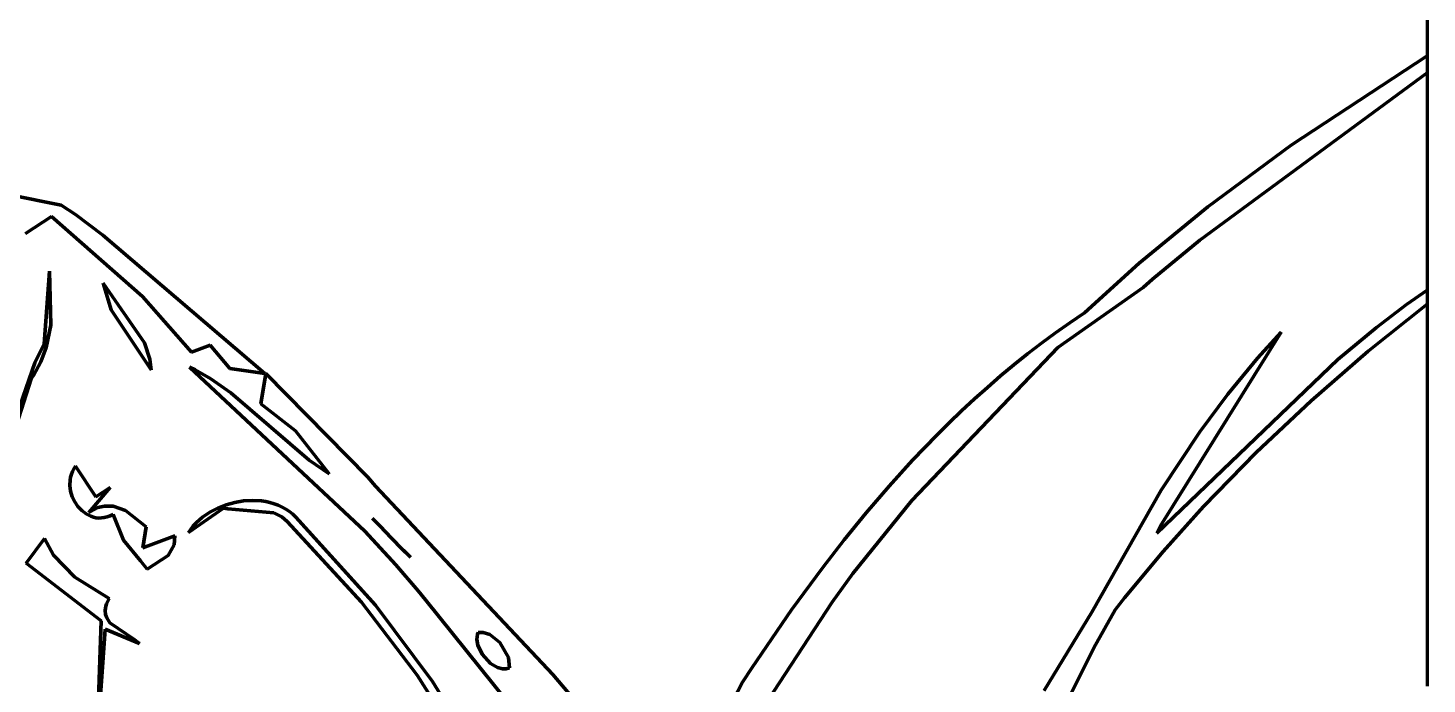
# Model space of a CAD drawing. Header units: millimetres. Extents: x 0 to 10.4, y 0 to 8.2.
# Drawn here: x 8.802 to 10.417, y 5.941 to 6.698 of the extents above; entities that cross this region are included whole.
import ezdxf

# ---------------------------------------------------------------- set-up
doc = ezdxf.new("R2010")
doc.units = ezdxf.units.MM
for name, color, linetype, lineweight in [('color#000000ff', 7, 'CONTINUOUS', 100), ('color#929292ff', 7, 'CONTINUOUS', 100), ('color#ffffffff', 7, 'CONTINUOUS', 100)]:
    doc.layers.add(name, color=color, linetype=linetype, lineweight=lineweight)

msp = doc.modelspace()

# ---------------------------------------------------------------- linework, layer by layer
at = {"layer": 'color#000000ff'}
for p, q in [((10.2597, 6.5628), (10.4167, 6.6661)), ((10.4167, 6.6661), (10.4167, 6.6463)), ((10.4167, 6.6463), (10.1544, 6.4533)), ((10.1638, 6.4916), (10.2597, 6.5628)), ((8.7812, 6.5057), (8.8406, 6.4936)), ((8.8406, 6.4936), (8.8571, 6.483)), ((10.0846, 6.4266), (10.1638, 6.4916)), ((8.8292, 6.4807), (8.7991, 6.461)), ((8.9342, 6.3883), (8.8292, 6.4807)), ((8.8571, 6.483), (8.8884, 6.4592)), ((8.8884, 6.4592), (9.0754, 6.2993)), ((10.1544, 6.4533), (10.0999, 6.4081)), ((10.0212, 6.3694), (10.0846, 6.4266)), ((8.8208, 6.3335), (8.8269, 6.4174)), ((8.8269, 6.4174), (8.8286, 6.3551)), ((10.0892, 6.3987), (9.9907, 6.3293)), ((10.0999, 6.4081), (10.0892, 6.3987)), ((10.3929, 6.3789), (10.4167, 6.3957)), ((10.4167, 6.3957), (10.4167, 6.3793)), ((8.9907, 6.324), (8.9342, 6.3883)), ((10.4167, 6.3793), (10.3486, 6.325)), ((10.3583, 6.3526), (10.3929, 6.3789)), ((10.0044, 6.358), (10.0212, 6.3694)), ((8.8286, 6.3551), (8.8233, 6.3292)), ((9.9717, 6.3344), (9.9879, 6.3464)), ((9.9879, 6.3464), (10.0044, 6.358)), ((10.2483, 6.3471), (10.1092, 6.1235)), ((10.2211, 6.3172), (10.2483, 6.3471)), ((10.3138, 6.3156), (10.3583, 6.3526)), ((8.81, 6.3116), (8.8208, 6.3335)), ((8.8233, 6.3292), (8.8171, 6.3127)), ((9.0123, 6.3319), (8.9907, 6.324)), ((9.0352, 6.3051), (9.0123, 6.3319)), ((9.9907, 6.3293), (9.822, 6.1529)), ((9.9557, 6.3221), (9.9717, 6.3344)), ((9.94, 6.3095), (9.9557, 6.3221)), ((10.1047, 6.1152), (10.3138, 6.3156)), ((10.1868, 6.2755), (10.2211, 6.3172)), ((10.3486, 6.325), (10.2828, 6.2679)), ((8.7409, 6.1127), (8.81, 6.3116)), ((8.8085, 6.297), (8.8059, 6.2932)), ((8.8171, 6.3127), (8.8085, 6.297)), ((9.1909, 6.1173), (8.9887, 6.3067)), ((8.9887, 6.3067), (8.995, 6.3036)), ((8.995, 6.3036), (9.0133, 6.2931)), ((9.0754, 6.2993), (9.0352, 6.3051)), ((9.0708, 6.2645), (9.0767, 6.2994)), ((9.0767, 6.2994), (9.1944, 6.1796)), ((9.9245, 6.2966), (9.94, 6.3095)), ((8.8059, 6.2932), (8.7592, 6.1479)), ((9.0133, 6.2931), (9.0361, 6.2769)), ((9.8943, 6.27), (9.9093, 6.2834)), ((9.9093, 6.2834), (9.9245, 6.2966)), ((9.0361, 6.2769), (9.1267, 6.1994)), ((9.111, 6.2333), (9.0708, 6.2645)), ((9.8796, 6.2563), (9.8943, 6.27)), ((10.1546, 6.2322), (10.1868, 6.2755)), ((10.2828, 6.2679), (10.2195, 6.2081)), ((9.8651, 6.2424), (9.8796, 6.2563)), ((9.1499, 6.1837), (9.111, 6.2333)), ((9.8508, 6.2282), (9.8651, 6.2424)), ((10.1097, 6.1648), (10.1546, 6.2322)), ((9.8229, 6.1992), (9.8508, 6.2282)), ((10.2195, 6.2081), (10.1588, 6.1457)), ((8.8522, 6.1831), (8.8534, 6.1862)), ((8.8534, 6.1862), (8.8549, 6.1893)), ((8.8549, 6.1893), (8.8568, 6.1923)), ((8.8568, 6.1923), (8.8804, 6.1572)), ((9.1267, 6.1994), (9.1499, 6.1837)), ((9.7958, 6.1693), (9.8229, 6.1992)), ((8.8505, 6.17), (8.8507, 6.1766)), ((8.8513, 6.1634), (8.8505, 6.17)), ((8.8507, 6.1766), (8.8513, 6.1798)), ((8.8513, 6.1798), (8.8522, 6.1831)), ((8.8969, 6.1677), (8.8724, 6.1389)), ((8.8804, 6.1572), (8.8969, 6.1677)), ((9.1944, 6.1796), (9.2032, 6.1692)), ((9.2032, 6.1692), (9.4077, 5.952)), ((9.7695, 6.1387), (9.7958, 6.1693)), ((8.8532, 6.1571), (8.8513, 6.1634)), ((8.8561, 6.1512), (8.8532, 6.1571)), ((9.0408, 6.1506), (9.051, 6.1523)), ((9.051, 6.1523), (9.0613, 6.1529)), ((9.0613, 6.1529), (9.0715, 6.1523)), ((9.0715, 6.1523), (9.0765, 6.1515)), ((9.0765, 6.1515), (9.0814, 6.1505)), ((9.822, 6.1529), (9.754, 6.0684)), ((10.0299, 6.0239), (10.1097, 6.1648)), ((8.8597, 6.1458), (8.8561, 6.1512)), ((8.8641, 6.1412), (8.8597, 6.1458)), ((8.8691, 6.1374), (8.8641, 6.1412)), ((8.8746, 6.1346), (8.8691, 6.1374)), ((8.8724, 6.1389), (8.8776, 6.1422)), ((8.8776, 6.1422), (8.8827, 6.1446)), ((8.8827, 6.1446), (8.8904, 6.1464)), ((8.8904, 6.1464), (8.9003, 6.1462)), ((8.9003, 6.1367), (8.8969, 6.1351)), ((8.9003, 6.1462), (8.9145, 6.1413)), ((8.9122, 6.107), (8.9003, 6.1367)), ((8.9145, 6.1413), (8.9386, 6.1225)), ((9.0279, 6.1439), (8.9872, 6.116)), ((9.0037, 6.1337), (9.012, 6.1394)), ((9.012, 6.1394), (9.0211, 6.1441)), ((9.0211, 6.1441), (9.0307, 6.1479)), ((9.0329, 6.1433), (9.0279, 6.1439)), ((9.0307, 6.1479), (9.0408, 6.1506)), ((9.0858, 6.1387), (9.0329, 6.1433)), ((9.0814, 6.1505), (9.0862, 6.1491)), ((9.095, 6.134), (9.0858, 6.1387)), ((9.0862, 6.1491), (9.0908, 6.1474)), ((9.0908, 6.1474), (9.0953, 6.1453)), ((9.0953, 6.1453), (9.0997, 6.1429)), ((9.0997, 6.1429), (9.1038, 6.1402)), ((9.1038, 6.1402), (9.1077, 6.1371)), ((9.1077, 6.1371), (9.1114, 6.1337)), ((9.744, 6.1073), (9.7695, 6.1387)), ((10.1588, 6.1457), (10.1123, 6.0938)), ((8.8776, 6.1336), (8.8746, 6.1346)), ((8.8806, 6.1329), (8.8776, 6.1336)), ((8.8838, 6.1326), (8.8806, 6.1329)), ((8.887, 6.1327), (8.8838, 6.1326)), ((8.8902, 6.1331), (8.887, 6.1327)), ((8.8936, 6.1339), (8.8902, 6.1331)), ((8.8969, 6.1351), (8.8936, 6.1339)), ((8.9386, 6.1225), (8.9347, 6.0983)), ((8.9872, 6.116), (8.9899, 6.1199)), ((8.9899, 6.1199), (8.9929, 6.1237)), ((8.9929, 6.1237), (8.9963, 6.1272)), ((8.9963, 6.1272), (8.9999, 6.1306)), ((8.9999, 6.1306), (9.0037, 6.1337)), ((9.1011, 6.1287), (9.095, 6.134)), ((9.1872, 6.0354), (9.1011, 6.1287)), ((9.1114, 6.1337), (9.1148, 6.1299)), ((9.1148, 6.1299), (9.2033, 6.0321)), ((9.2016, 6.1302), (9.1998, 6.1319)), ((9.1998, 6.1319), (9.2022, 6.1296)), ((9.2075, 6.1243), (9.2016, 6.1302)), ((9.2022, 6.1296), (9.2086, 6.1231)), ((9.2086, 6.1231), (9.2075, 6.1243)), ((9.2086, 6.1231), (9.2213, 6.1097)), ((9.2213, 6.1097), (9.2086, 6.1231)), ((10.1092, 6.1235), (10.1047, 6.1152)), ((8.7999, 6.0805), (8.8212, 6.1088)), ((8.8212, 6.1088), (8.8317, 6.0897)), ((8.9318, 6.0832), (8.9122, 6.107)), ((8.9347, 6.0983), (8.9715, 6.1121)), ((8.9715, 6.1121), (8.9707, 6.1018)), ((9.2268, 6.0787), (9.1909, 6.1173)), ((9.2213, 6.1097), (9.2345, 6.0963)), ((9.2345, 6.0963), (9.2213, 6.1097)), ((9.7193, 6.0754), (9.744, 6.1073)), ((8.8317, 6.0897), (8.8562, 6.0643)), ((8.964, 6.0894), (8.9396, 6.0736)), ((8.9707, 6.1018), (8.964, 6.0894)), ((9.2345, 6.0963), (9.2357, 6.0951)), ((9.2411, 6.0898), (9.2345, 6.0963)), ((9.2357, 6.0951), (9.2417, 6.0893)), ((9.2435, 6.0875), (9.2411, 6.0898)), ((9.2417, 6.0893), (9.2435, 6.0875)), ((10.1123, 6.0938), (10.0677, 6.0403)), ((8.8867, 6.0139), (8.7999, 6.0805)), ((8.9396, 6.0736), (8.9318, 6.0832)), ((9.2525, 6.0485), (9.2268, 6.0787)), ((9.6834, 6.0266), (9.7193, 6.0754)), ((8.8562, 6.0643), (8.8957, 6.0397)), ((9.754, 6.0684), (9.73, 6.0355)), ((8.8957, 6.0397), (8.8941, 6.0366)), ((9.2607, 6.0381), (9.2525, 6.0485)), ((10.0677, 6.0403), (10.0569, 6.0267)), ((8.8915, 6.0284), (8.8913, 6.0259)), ((8.8913, 6.0259), (8.8916, 6.0213)), ((8.8921, 6.031), (8.8915, 6.0284)), ((8.8929, 6.0337), (8.8921, 6.031)), ((8.8941, 6.0366), (8.8929, 6.0337)), ((9.2514, 5.9512), (9.1872, 6.0354)), ((9.2033, 6.0321), (9.2689, 5.9438)), ((9.3723, 5.8998), (9.2607, 6.0381)), ((9.73, 6.0355), (9.617, 5.8625)), ((9.6379, 5.9601), (9.6834, 6.0266)), ((9.9747, 5.9335), (10.0299, 6.0239)), ((10.0569, 6.0267), (10.0321, 5.9827)), ((8.8817, 5.8737), (8.8867, 6.0139)), ((8.8916, 6.0213), (8.893, 6.0172)), ((8.893, 6.0172), (8.8966, 6.0118)), ((8.8966, 6.0118), (8.9253, 5.9921)), ((8.8913, 6.0042), (8.8817, 5.8737)), ((8.931, 5.9878), (8.8913, 6.0042)), ((8.9253, 5.9921), (8.931, 5.9878)), ((9.321, 5.9986), (9.3203, 5.9925)), ((9.3203, 5.9925), (9.3214, 5.986)), ((9.3217, 6.0005), (9.321, 5.9986)), ((9.3275, 6.0005), (9.3217, 6.0005)), ((9.3351, 5.9981), (9.3275, 6.0005)), ((9.3468, 5.9888), (9.3351, 5.9981)), ((9.3214, 5.986), (9.3263, 5.9753)), ((9.3263, 5.9753), (9.336, 5.9647)), ((9.3565, 5.9716), (9.3468, 5.9888)), ((10.0321, 5.9827), (9.947, 5.8126)), ((9.336, 5.9647), (9.3438, 5.9601)), ((9.3438, 5.9601), (9.3499, 5.9586)), ((9.3499, 5.9586), (9.354, 5.9587)), ((9.354, 5.9587), (9.3579, 5.9598)), ((9.3579, 5.9598), (9.3565, 5.9716)), ((9.6268, 5.9433), (9.6379, 5.9601)), ((9.2909, 5.8885), (9.2514, 5.9512)), ((9.2689, 5.9438), (9.3096, 5.8784)), ((9.4077, 5.952), (9.4605, 5.8901)), ((9.5418, 5.7809), (9.6268, 5.9433))]:
    msp.add_line(p, q, dxfattribs=at)
at = {"layer": 'color#929292ff'}
for p, q in [((8.889, 6.4035), (8.9366, 6.3346)), ((8.8982, 6.373), (8.889, 6.4035)), ((8.9443, 6.3038), (8.8982, 6.373)), ((8.9366, 6.3346), (8.9426, 6.3158)), ((8.9426, 6.3158), (8.9443, 6.3038)), ((9.2345, 6.0963), (9.2411, 6.0898)), ((9.2357, 6.0951), (9.2345, 6.0963)), ((9.2417, 6.0893), (9.2357, 6.0951)), ((9.2411, 6.0898), (9.2435, 6.0875)), ((9.2435, 6.0875), (9.2417, 6.0893)), ((9.3203, 5.9925), (9.321, 5.9986)), ((9.3214, 5.986), (9.3203, 5.9925)), ((9.321, 5.9986), (9.3217, 6.0005)), ((9.3217, 6.0005), (9.3275, 6.0005)), ((9.3275, 6.0005), (9.3351, 5.9981)), ((9.3351, 5.9981), (9.3468, 5.9888)), ((9.3263, 5.9753), (9.3214, 5.986)), ((9.336, 5.9647), (9.3263, 5.9753)), ((9.3468, 5.9888), (9.3565, 5.9716)), ((9.3438, 5.9601), (9.336, 5.9647)), ((9.3499, 5.9586), (9.3438, 5.9601)), ((9.354, 5.9587), (9.3499, 5.9586)), ((9.3579, 5.9598), (9.354, 5.9587)), ((9.3565, 5.9716), (9.3579, 5.9598))]:
    msp.add_line(p, q, dxfattribs=at)
at = {"layer": 'color#ffffffff'}
for p, q in [((10.4167, 8.25), (10.4167, 6.6661)), ((10.4167, 6.6661), (10.2597, 6.5628)), ((10.1544, 6.4533), (10.4167, 6.6463)), ((10.4167, 6.6463), (10.4167, 6.3957)), ((10.2597, 6.5628), (10.1638, 6.4916)), ((8.8406, 6.4936), (8.7812, 6.5057)), ((8.8571, 6.483), (8.8406, 6.4936)), ((10.1638, 6.4916), (10.0846, 6.4266)), ((8.7991, 6.461), (8.8292, 6.4807)), ((8.8292, 6.4807), (8.9342, 6.3883)), ((8.8884, 6.4592), (8.8571, 6.483)), ((9.0754, 6.2993), (8.8884, 6.4592)), ((10.0999, 6.4081), (10.1544, 6.4533)), ((10.0846, 6.4266), (10.0212, 6.3694)), ((8.8269, 6.4174), (8.8208, 6.3335)), ((8.8286, 6.3551), (8.8269, 6.4174)), ((8.889, 6.4035), (8.8982, 6.373)), ((8.9366, 6.3346), (8.889, 6.4035)), ((9.9907, 6.3293), (10.0892, 6.3987)), ((10.0892, 6.3987), (10.0999, 6.4081)), ((10.4167, 6.3957), (10.3929, 6.3789)), ((8.9342, 6.3883), (8.9907, 6.324)), ((10.3486, 6.325), (10.4167, 6.3793)), ((10.3929, 6.3789), (10.3583, 6.3526)), ((10.4167, 6.3793), (10.4167, 5.9386)), ((8.8982, 6.373), (8.9443, 6.3038)), ((10.0212, 6.3694), (10.0044, 6.358)), ((8.8233, 6.3292), (8.8286, 6.3551)), ((9.9879, 6.3464), (9.9717, 6.3344)), ((10.0044, 6.358), (9.9879, 6.3464)), ((10.1092, 6.1235), (10.2483, 6.3471)), ((10.2483, 6.3471), (10.2211, 6.3172)), ((10.3583, 6.3526), (10.3138, 6.3156)), ((8.8208, 6.3335), (8.81, 6.3116)), ((8.8171, 6.3127), (8.8233, 6.3292)), ((8.9426, 6.3158), (8.9366, 6.3346)), ((8.9907, 6.324), (9.0123, 6.3319)), ((9.0123, 6.3319), (9.0352, 6.3051)), ((9.822, 6.1529), (9.9907, 6.3293)), ((9.9717, 6.3344), (9.9557, 6.3221)), ((8.9443, 6.3038), (8.9426, 6.3158)), ((9.9557, 6.3221), (9.94, 6.3095)), ((10.3138, 6.3156), (10.1047, 6.1152)), ((10.2211, 6.3172), (10.1868, 6.2755)), ((10.2828, 6.2679), (10.3486, 6.325)), ((8.81, 6.3116), (8.7409, 6.1127)), ((8.8059, 6.2932), (8.8085, 6.297)), ((8.8085, 6.297), (8.8171, 6.3127)), ((8.995, 6.3036), (8.9887, 6.3067)), ((8.9887, 6.3067), (9.1909, 6.1173)), ((9.0133, 6.2931), (8.995, 6.3036)), ((9.0352, 6.3051), (9.0754, 6.2993)), ((9.0767, 6.2994), (9.0708, 6.2645)), ((9.1944, 6.1796), (9.0767, 6.2994)), ((9.94, 6.3095), (9.9245, 6.2966)), ((8.7592, 6.1479), (8.8059, 6.2932)), ((9.0361, 6.2769), (9.0133, 6.2931)), ((9.9093, 6.2834), (9.8943, 6.27)), ((9.9245, 6.2966), (9.9093, 6.2834)), ((9.1267, 6.1994), (9.0361, 6.2769)), ((9.0708, 6.2645), (9.111, 6.2333)), ((9.8943, 6.27), (9.8796, 6.2563)), ((10.1868, 6.2755), (10.1546, 6.2322)), ((10.2195, 6.2081), (10.2828, 6.2679)), ((9.8796, 6.2563), (9.8651, 6.2424)), ((9.111, 6.2333), (9.1499, 6.1837)), ((9.8651, 6.2424), (9.8508, 6.2282)), ((10.1546, 6.2322), (10.1097, 6.1648)), ((9.8508, 6.2282), (9.8229, 6.1992)), ((10.1588, 6.1457), (10.2195, 6.2081)), ((8.8534, 6.1862), (8.8522, 6.1831)), ((8.8549, 6.1893), (8.8534, 6.1862)), ((8.8568, 6.1923), (8.8549, 6.1893)), ((8.8804, 6.1572), (8.8568, 6.1923)), ((9.1499, 6.1837), (9.1267, 6.1994)), ((9.8229, 6.1992), (9.7958, 6.1693)), ((8.8507, 6.1766), (8.8505, 6.17)), ((8.8505, 6.17), (8.8513, 6.1634)), ((8.8513, 6.1798), (8.8507, 6.1766)), ((8.8522, 6.1831), (8.8513, 6.1798)), ((8.8724, 6.1389), (8.8969, 6.1677)), ((8.8969, 6.1677), (8.8804, 6.1572)), ((9.2032, 6.1692), (9.1944, 6.1796)), ((9.4077, 5.952), (9.2032, 6.1692)), ((9.7958, 6.1693), (9.7695, 6.1387)), ((8.8513, 6.1634), (8.8532, 6.1571)), ((8.8532, 6.1571), (8.8561, 6.1512)), ((9.051, 6.1523), (9.0408, 6.1506)), ((9.0613, 6.1529), (9.051, 6.1523)), ((9.0715, 6.1523), (9.0613, 6.1529)), ((9.0765, 6.1515), (9.0715, 6.1523)), ((9.0814, 6.1505), (9.0765, 6.1515)), ((9.754, 6.0684), (9.822, 6.1529)), ((10.1097, 6.1648), (10.0299, 6.0239)), ((8.8561, 6.1512), (8.8597, 6.1458)), ((8.8597, 6.1458), (8.8641, 6.1412)), ((8.8641, 6.1412), (8.8691, 6.1374)), ((8.8691, 6.1374), (8.8746, 6.1346)), ((8.8776, 6.1422), (8.8724, 6.1389)), ((8.8827, 6.1446), (8.8776, 6.1422)), ((8.8904, 6.1464), (8.8827, 6.1446)), ((8.9003, 6.1462), (8.8904, 6.1464)), ((8.8969, 6.1351), (8.9003, 6.1367)), ((8.9145, 6.1413), (8.9003, 6.1462)), ((8.9003, 6.1367), (8.9122, 6.107)), ((8.9386, 6.1225), (8.9145, 6.1413)), ((8.9872, 6.116), (9.0279, 6.1439)), ((9.012, 6.1394), (9.0037, 6.1337)), ((9.0211, 6.1441), (9.012, 6.1394)), ((9.0307, 6.1479), (9.0211, 6.1441)), ((9.0279, 6.1439), (9.0329, 6.1433)), ((9.0408, 6.1506), (9.0307, 6.1479)), ((9.0329, 6.1433), (9.0858, 6.1387)), ((9.0862, 6.1491), (9.0814, 6.1505)), ((9.0858, 6.1387), (9.095, 6.134)), ((9.0908, 6.1474), (9.0862, 6.1491)), ((9.0953, 6.1453), (9.0908, 6.1474)), ((9.0997, 6.1429), (9.0953, 6.1453)), ((9.1038, 6.1402), (9.0997, 6.1429)), ((9.1077, 6.1371), (9.1038, 6.1402)), ((9.1114, 6.1337), (9.1077, 6.1371)), ((9.7695, 6.1387), (9.744, 6.1073)), ((10.1123, 6.0938), (10.1588, 6.1457)), ((8.8746, 6.1346), (8.8776, 6.1336)), ((8.8776, 6.1336), (8.8806, 6.1329)), ((8.8806, 6.1329), (8.8838, 6.1326)), ((8.8838, 6.1326), (8.887, 6.1327)), ((8.887, 6.1327), (8.8902, 6.1331)), ((8.8902, 6.1331), (8.8936, 6.1339)), ((8.8936, 6.1339), (8.8969, 6.1351)), ((8.9347, 6.0983), (8.9386, 6.1225)), ((8.9899, 6.1199), (8.9872, 6.116)), ((8.9929, 6.1237), (8.9899, 6.1199)), ((8.9963, 6.1272), (8.9929, 6.1237)), ((8.9999, 6.1306), (8.9963, 6.1272)), ((9.0037, 6.1337), (8.9999, 6.1306)), ((9.095, 6.134), (9.1011, 6.1287)), ((9.1011, 6.1287), (9.1872, 6.0354)), ((9.1148, 6.1299), (9.1114, 6.1337)), ((9.2033, 6.0321), (9.1148, 6.1299)), ((9.2022, 6.1296), (9.1998, 6.1319)), ((9.1998, 6.1319), (9.2016, 6.1302)), ((9.2016, 6.1302), (9.2075, 6.1243)), ((9.2086, 6.1231), (9.2022, 6.1296)), ((9.2075, 6.1243), (9.2086, 6.1231)), ((9.2086, 6.1231), (9.2213, 6.1097)), ((9.2213, 6.1097), (9.2086, 6.1231)), ((10.1047, 6.1152), (10.1092, 6.1235)), ((8.8212, 6.1088), (8.7999, 6.0805)), ((8.8317, 6.0897), (8.8212, 6.1088)), ((8.9122, 6.107), (8.9318, 6.0832)), ((8.9715, 6.1121), (8.9347, 6.0983)), ((8.9707, 6.1018), (8.9715, 6.1121)), ((9.1909, 6.1173), (9.2268, 6.0787)), ((9.2213, 6.1097), (9.2345, 6.0963)), ((9.2345, 6.0963), (9.2213, 6.1097)), ((9.744, 6.1073), (9.7193, 6.0754)), ((8.8562, 6.0643), (8.8317, 6.0897)), ((8.9396, 6.0736), (8.964, 6.0894)), ((8.964, 6.0894), (8.9707, 6.1018)), ((10.0677, 6.0403), (10.1123, 6.0938)), ((8.7999, 6.0805), (8.8867, 6.0139)), ((8.9318, 6.0832), (8.9396, 6.0736)), ((9.2268, 6.0787), (9.2525, 6.0485)), ((9.7193, 6.0754), (9.6834, 6.0266)), ((8.8957, 6.0397), (8.8562, 6.0643)), ((9.73, 6.0355), (9.754, 6.0684)), ((8.8941, 6.0366), (8.8957, 6.0397)), ((9.2525, 6.0485), (9.2607, 6.0381)), ((10.0569, 6.0267), (10.0677, 6.0403)), ((8.8913, 6.0259), (8.8915, 6.0284)), ((8.8916, 6.0213), (8.8913, 6.0259)), ((8.8915, 6.0284), (8.8921, 6.031)), ((8.8921, 6.031), (8.8929, 6.0337)), ((8.8929, 6.0337), (8.8941, 6.0366)), ((9.1872, 6.0354), (9.2514, 5.9512)), ((9.2689, 5.9438), (9.2033, 6.0321)), ((9.2607, 6.0381), (9.3723, 5.8998)), ((9.617, 5.8625), (9.73, 6.0355)), ((9.6834, 6.0266), (9.6379, 5.9601)), ((10.0299, 6.0239), (9.9747, 5.9335)), ((10.0321, 5.9827), (10.0569, 6.0267)), ((8.8867, 6.0139), (8.8817, 5.8737)), ((8.893, 6.0172), (8.8916, 6.0213)), ((8.8966, 6.0118), (8.893, 6.0172)), ((8.9253, 5.9921), (8.8966, 6.0118)), ((8.8817, 5.8737), (8.8913, 6.0042)), ((8.8913, 6.0042), (8.931, 5.9878)), ((8.931, 5.9878), (8.9253, 5.9921)), ((9.947, 5.8126), (10.0321, 5.9827)), ((9.6379, 5.9601), (9.6268, 5.9433)), ((9.2514, 5.9512), (9.2909, 5.8885)), ((9.3096, 5.8784), (9.2689, 5.9438)), ((9.4605, 5.8901), (9.4077, 5.952)), ((9.6268, 5.9433), (9.5418, 5.7809))]:
    msp.add_line(p, q, dxfattribs=at)

doc.saveas('drawing.dxf')
